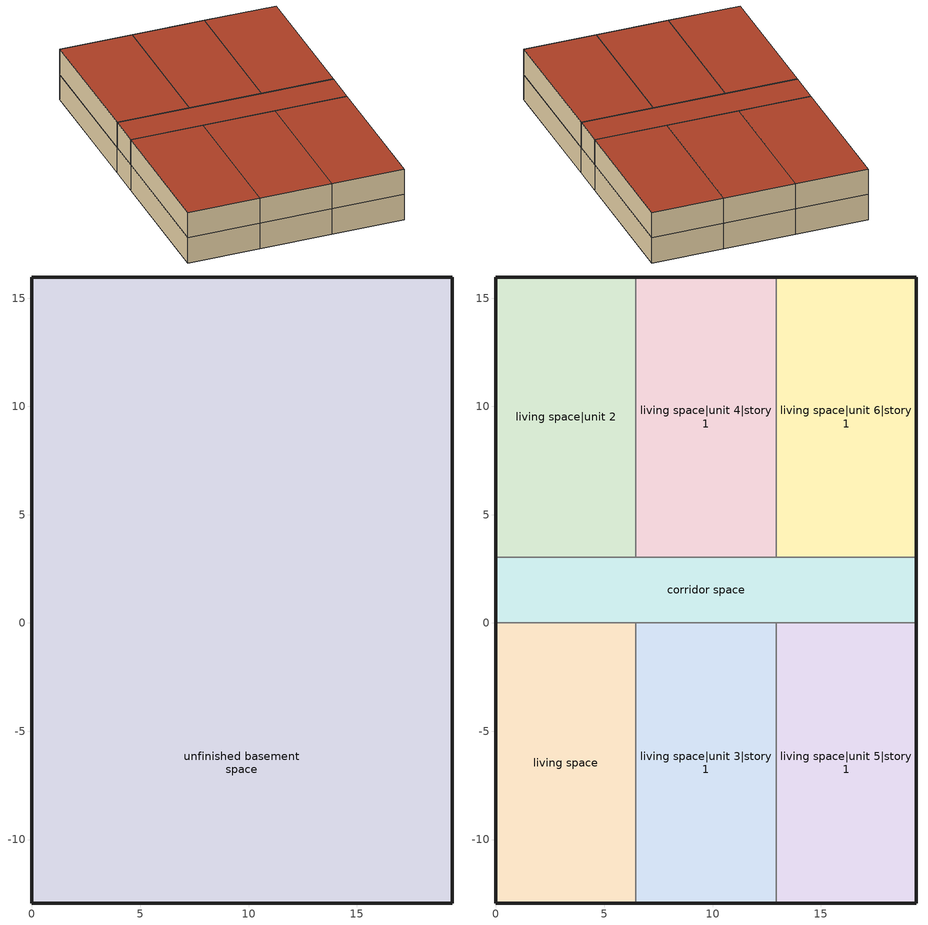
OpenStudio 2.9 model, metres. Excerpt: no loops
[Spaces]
unfinished basement space
 floor foundation: 0,0 0,3.05 19.4,3.05 19.4,0 z-2.44; 0,-12.93 0,0 6.47,0 6.47,-12.93 z-2.44; 0,3.05 0,15.98 6.47,15.98 6.47,3.05 z-2.44; 6.47,-12.93 6.47,0 12.93,0 12.93,-12.93 z-2.44; 6.47,3.05 6.47,15.98 12.93,15.98 12.93,3.05 z-2.44; 12.93,-12.93 12.93,0 19.4,0 19.4,-12.93 z-2.44; 12.93,3.05 12.93,15.98 19.4,15.98 19.4,3.05 z-2.44
 wall foundation: 0,3.05 0,0 0,-12.93 6.47,-12.93 12.93,-12.93 19.4,-12.93 19.4,0 19.4,3.05 19.4,15.98 12.93,15.98 6.47,15.98 0,15.98 0,3.05 z-2.44:0
 ceiling adiabatic: 19.4,0 19.4,3.05 0,3.05 0,0 z0
living space
 floor to unfinished basement space: 0,-12.93 0,0 6.47,0 6.47,-12.93 z0
 wall outside: 0,0 0,-12.93 6.47,-12.93 z0:2.44
 wall adiabatic: 6.47,0 0,0 z0:2.44
 wall to living space|unit 3|story 1: 6.47,-12.93 6.47,0 z0:2.44
 roof outside: 6.47,-12.93 6.47,0 0,0 0,-12.93 z2.44
living space|unit 2
 floor to unfinished basement space: 0,3.05 0,15.98 6.47,15.98 6.47,3.05 z0
 wall outside: 6.47,15.98 0,15.98 0,3.05 z0:2.44
 wall to living space|unit 4|story 1: 6.47,3.05 6.47,15.98 z0:2.44
 wall adiabatic: 0,3.05 6.47,3.05 z0:2.44
 roof outside: 6.47,3.05 6.47,15.98 0,15.98 0,3.05 z2.44
living space|unit 3|story 1
 floor to unfinished basement space: 6.47,-12.93 6.47,0 12.93,0 12.93,-12.93 z0
 wall outside: 6.47,-12.93 12.93,-12.93 z0:2.44
 wall adiabatic: 12.93,0 6.47,0 z0:2.44
 wall to living space|unit 5|story 1: 12.93,-12.93 12.93,0 z0:2.44
 roof outside: 12.93,-12.93 12.93,0 6.47,0 6.47,-12.93 z2.44
living space|unit 4|story 1
 floor to unfinished basement space: 6.47,3.05 6.47,15.98 12.93,15.98 12.93,3.05 z0
 wall outside: 12.93,15.98 6.47,15.98 z0:2.44
 wall to living space|unit 6|story 1: 12.93,3.05 12.93,15.98 z0:2.44
 wall adiabatic: 6.47,3.05 12.93,3.05 z0:2.44
 roof outside: 12.93,3.05 12.93,15.98 6.47,15.98 6.47,3.05 z2.44
living space|unit 5|story 1
 floor to unfinished basement space: 12.93,-12.93 12.93,0 19.4,0 19.4,-12.93 z0
 wall outside: 12.93,-12.93 19.4,-12.93 19.4,0 z0:2.44
 wall adiabatic: 19.4,0 12.93,0 z0:2.44
 roof outside: 19.4,-12.93 19.4,0 12.93,0 12.93,-12.93 z2.44
living space|unit 6|story 1
 floor to unfinished basement space: 12.93,3.05 12.93,15.98 19.4,15.98 19.4,3.05 z0
 wall outside: 19.4,3.05 19.4,15.98 12.93,15.98 z0:2.44
 wall adiabatic: 12.93,3.05 19.4,3.05 z0:2.44
 roof outside: 19.4,3.05 19.4,15.98 12.93,15.98 12.93,3.05 z2.44
corridor space
 floor adiabatic: 0,0 0,3.05 19.4,3.05 19.4,0 z0
 wall outside: 0,3.05 0,0 / 19.4,0 19.4,3.05 z0:2.44
 wall adiabatic: 0,0 6.47,0 12.93,0 19.4,0 / 19.4,3.05 12.93,3.05 6.47,3.05 0,3.05 z0:2.44
 roof outside: 19.4,0 19.4,3.05 0,3.05 0,0 z2.44
[Site]
Denver Intl Ap_CO_USA: Latitude {deg}=39.83; Longitude {deg}=-104.65; Time Zone {hr}=-7; Elevation {m}=1650
[ClimateZones]
Climate Zone Institution Name 2=Building America; Climate Zone Document Year 2=0; Climate Zone Value 2=Cold
[Site:WaterMainsTemperature]
Calculation Method=Correlation; Annual Average Outdoor Air Temperature {C}=10.8753; Maximum Difference In Monthly Average Outdoor Air Temperatures {deltaC}=23.1524
[Site:GroundTemperature:Deep]
10.8753, 10.8753, 10.8753, 10.8753, 10.8753, 10.8753, 10.8753, 10.8753, 10.8753, 10.8753, 10.8753, 10.8753
[Building]
Building 1: North Axis {deg}=0; Standards Number of Stories=2; Standards Number of Above Ground Stories=1; Standards Building Type=multifamily; Standards Number of Living Units=6
[ThermalZone] Use Ideal Air Loads=No
Name | Thermostat
living zone | living zone temperature setpoint
living zone|unit 2 | living zone|unit 2 temperature setpoint
living zone|unit 3 | living zone|unit 3 temperature setpoint
living zone|unit 4 | living zone|unit 4 temperature setpoint
living zone|unit 5 | living zone|unit 5 temperature setpoint
living zone|unit 6 | living zone|unit 6 temperature setpoint
corridor zone; unfinished basement zone
[Sizing:Zone] Zone Cooling Design Supply Air Temperature Input Method=SupplyAirTemperature; Zone Cooling Design Supply Air Temperature {C}=14; Zone Cooling Design Supply Air Temperature Difference {deltaC}=11.11; Zone Heating Design Supply Air Temperature Input Method=SupplyAirTemperature; Zone Heating Design Supply Air Temperature {C}=40; Zone Heating Design Supply Air Temperature Difference {deltaC}=11.11; Zone Cooling Design Supply Air Humidity Ratio {kg-H2O/kg-air}=0.0085; Zone Heating Design Supply Air Humidity Ratio {kg-H2O/kg-air}=0.008; Cooling Design Air Flow Method=DesignDay; Heating Design Air Flow Method=DesignDay; Account for Dedicated Outdoor Air System=No; Dedicated Outdoor Air System Control Strategy=NeutralSupplyAir; Dedicated Outdoor Air Low Setpoint Temperature for Design {C}=autosize; Dedicated Outdoor Air High Setpoint Temperature for Design {C}=autosize
corridor zone; unfinished basement zone
[Space]
Name | Space Type | Thermal Zone | Building Unit
living space | Space Type 1 | living zone | unit 1
living space|unit 2 | Space Type 1 | living zone|unit 2 | unit 2
living space|unit 3|story 1 | Space Type 1 | living zone|unit 3 | unit 3
living space|unit 4|story 1 | Space Type 1 | living zone|unit 4 | unit 4
living space|unit 5|story 1 | Space Type 1 | living zone|unit 5 | unit 5
living space|unit 6|story 1 | Space Type 1 | living zone|unit 6 | unit 6
corridor space | Space Type 2 | corridor zone
unfinished basement space | Space Type 3 | unfinished basement zone
[SpaceType]
Name | Standards Space Type
Space Type 1 | living
Space Type 2 | corridor
Space Type 3 | unfinished basement
[BuildingUnit] Building Unit Type=Residential
unit 1; unit 2; unit 3; unit 4; unit 5; unit 6
[External:File]
8760.csv: File=8760.csv
[People:Definition] Number of People Calculation Method=People; Number of People {people}=3.39; Fraction Radiant=0.319734; Sensible Heat Fraction=0.573; Carbon Dioxide Generation Rate {m3/s-W}=0; Enable ASHRAE 55 Comfort Warnings=No; Mean Radiant Temperature Calculation Type=ZoneAveraged
res occupants|living space; res occupants|unit 2|living space|unit 2; res occupants|unit 3|living space|unit 3|story 1; res occupants|unit 4|living space|unit 4|story 1; res occupants|unit 5|living space|unit 5|story 1; res occupants|unit 6|living space|unit 6|story 1
[People] Number of People Schedule=occupants; Activity Level Schedule=Schedule Ruleset 1; Multiplier=1
Name | People Definition | Space or SpaceType
res occupants|living space | res occupants|living space | living space
res occupants|unit 2|living space|unit 2 | res occupants|unit 2|living space|unit 2 | living space|unit 2
res occupants|unit 3|living space|unit 3|story 1 | res occupants|unit 3|living space|unit 3|story 1 | living space|unit 3|story 1
res occupants|unit 4|living space|unit 4|story 1 | res occupants|unit 4|living space|unit 4|story 1 | living space|unit 4|story 1
res occupants|unit 5|living space|unit 5|story 1 | res occupants|unit 5|living space|unit 5|story 1 | living space|unit 5|story 1
res occupants|unit 6|living space|unit 6|story 1 | res occupants|unit 6|living space|unit 6|story 1 | living space|unit 6|story 1
[ThermostatSetpoint:DualSetpoint] Heating Setpoint Temperature Schedule=res heating setpoint; Cooling Setpoint Temperature Schedule=res cooling setpoint
living zone|unit 4 temperature setpoint; living zone temperature setpoint; living zone|unit 2 temperature setpoint; living zone|unit 3 temperature setpoint; living zone|unit 5 temperature setpoint; living zone|unit 6 temperature setpoint
[Schedule:File]
occupants: External File=8760.csv; Column Number=1; Rows to Skip at Top=1; Number of Hours of Data=8760; Minutes per Item=60
[Schedule:Ruleset]
Name | Default Day Schedule | Summer Design Day Schedule | Winter Design Day Schedule
Schedule Ruleset 1 | Schedule Day 3
res heating setpoint | Schedule Day 5 | res heating setpoint summer design | res heating setpoint winter design
res cooling setpoint | Schedule Day 6 | res cooling setpoint summer design | res cooling setpoint winter design
[Schedule:Day]
Schedule Day 3: 24, 0, 112.539
Schedule Day 5; Schedule Day 6: 24, 0, 0
res heating setpoint allday1; res heating setpoint allday2; res heating setpoint allday3; res heating setpoint allday4; res heating setpoint allday5; res heating setpoint allday6; res heating setpoint allday7; res heating setpoint allday8; res heating setpoint allday9; res heating setpoint allday10; res heating setpoint allday11; res heating setpoint allday12: 24, 0, 21.6667
res heating setpoint winter design; res cooling setpoint winter design: 24, 0, 21.1111
res heating setpoint summer design; res cooling setpoint summer design: 24, 0, 23.8889
res cooling setpoint allday1; res cooling setpoint allday2; res cooling setpoint allday3; res cooling setpoint allday4; res cooling setpoint allday5; res cooling setpoint allday6; res cooling setpoint allday7; res cooling setpoint allday8; res cooling setpoint allday9; res cooling setpoint allday10; res cooling setpoint allday11; res cooling setpoint allday12: 24, 0, 24.4444
[Schedule:Rule] Apply Sunday=Yes; Apply Monday=Yes; Apply Tuesday=Yes; Apply Wednesday=Yes; Apply Thursday=Yes; Apply Friday=Yes; Apply Saturday=Yes; Date Specification Type=DateRange; Start Day=1
Name | Schedule Ruleset | Rule Order | Day Schedule | Start Month | End Month | End Day
res heating setpoint allday rule1 | res heating setpoint | 11 | res heating setpoint allday1 | 1 | 1 | 31
res heating setpoint allday rule2 | res heating setpoint | 10 | res heating setpoint allday2 | 2 | 2 | 28
res heating setpoint allday rule3 | res heating setpoint | 9 | res heating setpoint allday3 | 3 | 3 | 31
res heating setpoint allday rule4 | res heating setpoint | 8 | res heating setpoint allday4 | 4 | 4 | 30
res heating setpoint allday rule5 | res heating setpoint | 7 | res heating setpoint allday5 | 5 | 5 | 31
res heating setpoint allday rule6 | res heating setpoint | 6 | res heating setpoint allday6 | 6 | 6 | 30
res heating setpoint allday rule7 | res heating setpoint | 5 | res heating setpoint allday7 | 7 | 7 | 31
res heating setpoint allday rule8 | res heating setpoint | 4 | res heating setpoint allday8 | 8 | 8 | 31
res heating setpoint allday rule9 | res heating setpoint | 3 | res heating setpoint allday9 | 9 | 9 | 30
res heating setpoint allday rule10 | res heating setpoint | 2 | res heating setpoint allday10 | 10 | 10 | 31
res heating setpoint allday rule11 | res heating setpoint | 1 | res heating setpoint allday11 | 11 | 11 | 30
res heating setpoint allday rule12 | res heating setpoint | 0 | res heating setpoint allday12 | 12 | 12 | 31
res cooling setpoint allday rule1 | res cooling setpoint | 11 | res cooling setpoint allday1 | 1 | 1 | 31
res cooling setpoint allday rule2 | res cooling setpoint | 10 | res cooling setpoint allday2 | 2 | 2 | 28
res cooling setpoint allday rule3 | res cooling setpoint | 9 | res cooling setpoint allday3 | 3 | 3 | 31
res cooling setpoint allday rule4 | res cooling setpoint | 8 | res cooling setpoint allday4 | 4 | 4 | 30
res cooling setpoint allday rule5 | res cooling setpoint | 7 | res cooling setpoint allday5 | 5 | 5 | 31
res cooling setpoint allday rule6 | res cooling setpoint | 6 | res cooling setpoint allday6 | 6 | 6 | 30
res cooling setpoint allday rule7 | res cooling setpoint | 5 | res cooling setpoint allday7 | 7 | 7 | 31
res cooling setpoint allday rule8 | res cooling setpoint | 4 | res cooling setpoint allday8 | 8 | 8 | 31
res cooling setpoint allday rule9 | res cooling setpoint | 3 | res cooling setpoint allday9 | 9 | 9 | 30
res cooling setpoint allday rule10 | res cooling setpoint | 2 | res cooling setpoint allday10 | 10 | 10 | 31
res cooling setpoint allday rule11 | res cooling setpoint | 1 | res cooling setpoint allday11 | 11 | 11 | 30
res cooling setpoint allday rule12 | res cooling setpoint | 0 | res cooling setpoint allday12 | 12 | 12 | 31
